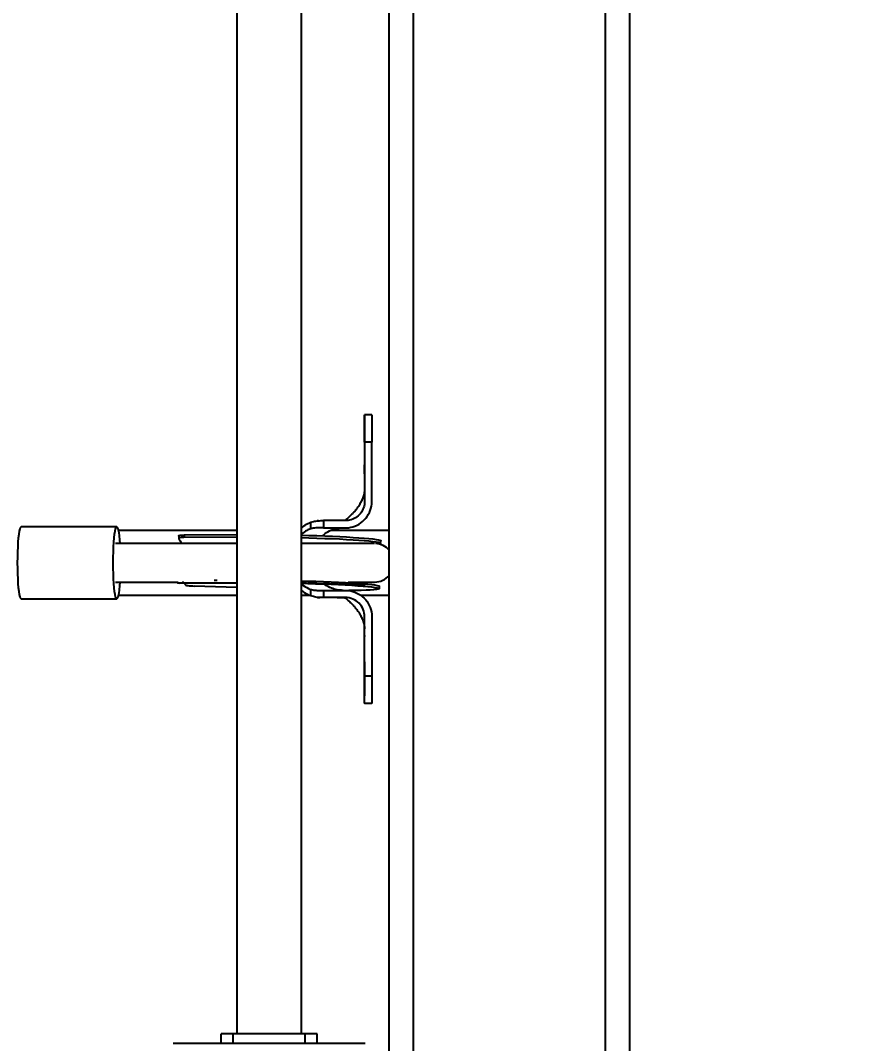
# Model space of a CAD drawing. Header units: millimetres. Extents: x -3362 to 2982, y -2844 to 2289.
# Drawn here: x 1178.7 to 1523.9, y -461.4 to -35.7 of the extents above; entities that cross this region are included whole.
import ezdxf

# ---------------------------------------------------------------- set-up
doc = ezdxf.new("R2010")
doc.units = ezdxf.units.MM
doc.layers.add('DIKOM_ОБЪЕКТ', color=7, linetype='Continuous')
doc.layers.add('DIKOM_РАЗМЕР_ЗОНА', color=7, linetype='Continuous')
doc.styles.add('style1', font='arial.ttf', dxfattribs={"width": 0.8})
doc.dimstyles.new('1-50', dxfattribs={"dimtxt": 300, "dimasz": 200, "dimexe": 100, "dimexo": 0, "dimgap": 100, "dimtad": 1, "dimdec": 0, "dimtxsty": 'style1', "dimcen": 0, "dimclrd": 7, "dimclre": 7, "dimadec": 1, "dimazin": 2, "dimtfac": 1, "dimtdec": 0, "dimtmove": 0, "dimatfit": 3, "dimfxl": 0, "dimlwd": 25, "dimlwe": 18, "dimarcsym": 0})

# ---------------------------------------------------------------- blocks, each defined once
blk = doc.blocks.new('*D0')
at = {"layer": 'Defpoints', "color": 0, "transparency": 16777216}
for p in [(-2617.78, -272.68), (2982.22, -272.68), (2982.22, -2743.66)]:
    blk.add_point(p, dxfattribs=at)
at = {"layer": 'DIKOM_РАЗМЕР_ЗОНА', "color": 7, "lineweight": 18, "transparency": 16777216}
for p, q in [((-2617.78, -272.68), (-2617.78, -2843.66)), ((2982.22, -272.68), (2982.22, -2843.66))]:
    blk.add_line(p, q, dxfattribs=at)
at = {"layer": 'DIKOM_РАЗМЕР_ЗОНА', "color": 7, "lineweight": 25, "transparency": 16777216}
blk.add_line((-2417.78, -2743.66), (2782.22, -2743.66), dxfattribs=at)
at = {"layer": 'DIKOM_РАЗМЕР_ЗОНА', "color": 7, "transparency": 16777216}
for points in [[(-2417.78, -2710.33), (-2417.78, -2777), (-2617.78, -2743.66)], [(2782.22, -2710.33), (2782.22, -2777), (2982.22, -2743.66)]]:
    blk.add_solid(points, dxfattribs=at)
at = {"layer": 'DIKOM_РАЗМЕР_ЗОНА', "color": 0, "transparency": 16777216, "insert": (182.22, -2490.49), "char_height": 300, "attachment_point": 5, "style": 'style1'}
blk.add_mtext('5600', dxfattribs=at)

msp = doc.modelspace()

# ---------------------------------------------------------------- linework, layer by layer
at = {"layer": 'DIKOM_ОБЪЕКТ'}
for p, q in [((1342.22, 638.6), (1342.22, -561.4)), ((1422.22, -561.4), (1422.22, 638.6)), ((1432.22, 638.6), (1432.22, -561.4)), ((1332.22, -471.4), (1332.22, 548.6)), ((1268.72, 534.6), (1268.72, -457.4)), ((1295.72, -457.4), (1295.72, 534.6)), ((1321.97, -199.85), (1321.97, -205.13)), ((1324.97, -199.85), (1321.97, -199.85)), ((1321.97, -206.44), (1321.97, -203.33)), ((1321.97, -206.21), (1321.97, -203.97)), ((1321.97, -211.13), (1321.97, -235.85)), ((1324.97, -211.13), (1321.97, -211.13)), ((1324.97, -235.85), (1324.97, -211.13)), ((1322.67, -242.58), (1323.71, -240.82)), ((1218.8, -246.4), (1179, -246.4)), ((1299.62, -247.23), (1299.62, -244.51)), ((1302.71, -243.93), (1302.14, -243.94)), ((1304.83, -243.85), (1304.83, -246.85)), ((1312.97, -243.85), (1304.83, -243.85)), ((1304.83, -246.85), (1312.97, -246.85)), ((1313.97, -243.85), (1312.97, -243.85)), ((1312.97, -246.85), (1313.97, -246.85)), ((1322, -243.28), (1322.3, -242.95)), ((1268.72, -247.9), (1219.45, -247.9)), ((1244.59, -250.24), (1244.56, -251.28)), ((1246.77, -249.88), (1246.75, -250.87)), ((1268.72, -250.78), (1246.75, -250.87)), ((1268.72, -249.78), (1246.77, -249.88)), ((1332.22, -247.9), (1307.89, -247.9)), ((1268.72, -253.4), (1218.19, -253.4)), ((1245.91, -253.4), (1245.47, -252.75)), ((1326.04, -253.4), (1295.72, -253.4)), ((1328.64, -253.19), (1328.67, -252.19)), ((1218.19, -269.4), (1244.29, -269.4)), ((1244.08, -269.4), (1244.07, -269.73)), ((1244.79, -269.87), (1268.72, -269.77)), ((1246.25, -269.2), (1246.24, -269.85)), ((1268.72, -269.75), (1246.24, -269.85)), ((1247.11, -269.86), (1247.11, -269.91)), ((1268.72, -271.71), (1250.96, -271.05)), ((1260.58, -268.79), (1259.31, -268.79)), ((1315.16, -269.4), (1326.14, -269.4)), ((1328.14, -272.16), (1328.16, -271.16)), ((1179, -276.4), (1218.8, -276.4)), ((1219.45, -274.9), (1268.72, -274.9)), ((1295.72, -274.9), (1299.1, -274.9)), ((1299.62, -275.18), (1299.62, -272.46)), ((1302.34, -275.79), (1303.12, -275.8)), ((1302.62, -275.8), (1303.32, -275.81)), ((1304.83, -272.85), (1304.83, -275.85)), ((1304.83, -272.85), (1312.97, -272.85)), ((1312.97, -275.85), (1304.83, -275.85)), ((1312.97, -272.85), (1313.97, -272.85)), ((1313.97, -275.85), (1312.97, -275.85)), ((1320.38, -274.9), (1332.22, -274.9)), ((1321.97, -308.56), (1321.97, -283.85)), ((1324.97, -283.85), (1324.97, -308.56)), ((1321.97, -307.34), (1321.97, -313.97)), ((1324.97, -308.56), (1321.97, -308.56)), ((1321.97, -308.74), (1321.97, -309.13)), ((1321.97, -314.04), (1321.97, -316.77)), ((1321.97, -319.85), (1324.97, -319.85)), ((1262.22, -461.4), (1262.22, -457.4)), ((1267.22, -457.4), (1262.22, -457.4)), ((1267.22, -461.4), (1267.22, -457.4)), ((1297.22, -457.4), (1267.22, -457.4)), ((1297.22, -461.4), (1297.22, -457.4)), ((1302.22, -457.4), (1297.22, -457.4)), ((1302.22, -461.4), (1302.22, -457.4)), ((1322.22, -461.4), (1242.22, -461.4))]:
    msp.add_line(p, q, dxfattribs=at)
at = {"layer": 'DIKOM_ОБЪЕКТ', "flags": 128}
for points in [[(1177.5, -261.4), (1177.52, -259.11), (1177.57, -256.88), (1177.66, -254.75), (1177.78, -252.77), (1177.92, -251), (1178.09, -249.47), (1178.28, -248.22), (1178.49, -247.28), (1178.71, -246.68), (1178.94, -246.41), (1179, -246.4)], [(1217.31, -261.4), (1217.32, -259.11), (1217.37, -256.88), (1217.46, -254.75), (1217.58, -252.77), (1217.72, -251), (1217.89, -249.47), (1218.08, -248.22), (1218.29, -247.28), (1218.51, -246.68), (1218.74, -246.41), (1218.97, -246.5), (1219.19, -246.94), (1219.41, -247.71), (1219.61, -248.81), (1219.79, -250.2), (1219.95, -251.86), (1220.06, -253.4)], [(1295.72, -249.91), (1298.79, -249.99), (1302.1, -250.09), (1305.36, -250.21), (1308.53, -250.34), (1311.58, -250.48), (1314.46, -250.63), (1317.15, -250.79), (1319.62, -250.96), (1321.84, -251.13), (1323.78, -251.3), (1325.42, -251.48), (1326.74, -251.65), (1327.72, -251.82), (1328.36, -251.98), (1328.65, -252.14), (1328.67, -252.19)], [(1295.72, -250.91), (1298.77, -250.99), (1302.08, -251.09), (1305.33, -251.21), (1308.5, -251.34), (1311.55, -251.48), (1314.43, -251.63), (1317.13, -251.79), (1319.6, -251.96), (1321.81, -252.13), (1323.75, -252.3), (1325.39, -252.48), (1326.71, -252.65), (1327.7, -252.82), (1328.34, -252.98), (1328.63, -253.14), (1328.56, -253.29), (1328.14, -253.43), (1327.55, -253.53)], [(1179, -276.4), (1178.94, -276.39), (1178.71, -276.13), (1178.49, -275.52), (1178.28, -274.58), (1178.09, -273.33), (1177.92, -271.8), (1177.78, -270.03), (1177.66, -268.06), (1177.57, -265.93), (1177.52, -263.69), (1177.5, -261.4)], [(1220.06, -269.4), (1219.95, -270.94), (1219.79, -272.6), (1219.61, -273.99), (1219.41, -275.09), (1219.19, -275.87), (1218.97, -276.3), (1218.74, -276.39), (1218.51, -276.13), (1218.29, -275.52), (1218.08, -274.58), (1217.89, -273.33), (1217.72, -271.8), (1217.58, -270.03), (1217.46, -268.06), (1217.37, -265.93), (1217.32, -263.69), (1217.31, -261.4)], [(1295.72, -268.9), (1298.29, -268.96), (1301.59, -269.07), (1304.85, -269.18), (1308.02, -269.31), (1311.07, -269.45), (1313.95, -269.61), (1316.64, -269.77), (1319.11, -269.93), (1321.33, -270.1), (1323.27, -270.28), (1324.91, -270.45), (1326.23, -270.62), (1327.21, -270.79), (1327.86, -270.96), (1328.14, -271.11), (1328.16, -271.16)], [(1295.72, -269.9), (1298.26, -269.96), (1301.57, -270.07), (1304.83, -270.18), (1307.99, -270.31), (1311.04, -270.45), (1313.93, -270.6), (1316.62, -270.76), (1319.09, -270.93), (1321.3, -271.1), (1323.24, -271.28), (1324.88, -271.45), (1326.2, -271.62), (1327.19, -271.79), (1327.83, -271.96), (1328.12, -272.11), (1328.05, -272.26), (1327.63, -272.4), (1326.86, -272.52), (1325.74, -272.64), (1324.3, -272.73), (1322.54, -272.81), (1320.5, -272.88), (1318.18, -272.92), (1315.63, -272.95), (1315.37, -272.95)], [(1321.95, -291.69), (1321.95, -291.84), (1321.95, -291.98)]]:
    msp.add_lwpolyline(points, dxfattribs=at)
at = {"layer": 'DIKOM_ОБЪЕКТ'}
for centre, start, end in [((1326.14, -261.4), 40.5641, 87.2671), ((1326.14, -261.4), 270, 319.4359), ((1313.97, -283.85), 359.9984, 90.0016)]:
    msp.add_arc(centre, 8, start, end, dxfattribs=at)
for points, knots in [([(1321.97, -211.13), (1321.97, -211.05), (1321.97, -210.63), (1321.97, -208.92), (1321.97, -206.5), (1321.97, -203.97), (1321.97, -202.13), (1321.97, -200.79), (1321.97, -199.98), (1321.97, -199.9), (1321.97, -199.87)], [0, 0, 0, 0, 0.012373, 0.061891, 0.261124, 0.409632, 0.562452, 0.710963, 0.863781, 1, 1, 1, 1]), ([(1324.97, -199.86), (1324.97, -199.91), (1324.97, -200), (1324.97, -200.84), (1324.97, -202.18), (1324.97, -204.05), (1324.97, -206.24), (1324.97, -208.62), (1324.97, -210.29), (1324.97, -211.13)], [0, 0, 0, 0, 0.144053, 0.292534, 0.445322, 0.593808, 0.746593, 0.872017, 1, 1, 1, 1]), ([(1321.97, -205.13), (1321.97, -205.51), (1321.97, -206.29), (1321.97, -207.5), (1321.97, -208.12)], [0, 0, 0, 0, 0.492054, 1, 1, 1, 1]), ([(1321.97, -205.48), (1321.97, -206.6), (1321.97, -208.93), (1321.97, -211.42), (1321.97, -212.72)], [0, 0, 0, 0, 0.478155, 1, 1, 1, 1]), ([(1321.97, -210.74), (1321.97, -211.67), (1321.96, -213.63), (1321.97, -216.14), (1321.97, -217.45)], [0, 0, 0, 0, 0.477471, 1, 1, 1, 1]), ([(1321.97, -224.3), (1321.97, -224.31), (1321.97, -224.38), (1321.97, -224), (1321.96, -223.17), (1321.96, -221.99), (1321.97, -221.07), (1321.97, -220.65)], [0, 0, 0, 0, 0.064249, 0.306794, 0.54933, 0.791887, 1, 1, 1, 1]), ([(1321.97, -230.98), (1321.94, -231.34), (1321.9, -232.04), (1321.42, -233.86), (1320.71, -235.61), (1319.94, -237.03), (1319.24, -238.13), (1318.58, -239.05), (1317.87, -239.93), (1317.01, -240.88), (1315.97, -241.78), (1315.2, -242.66), (1314.51, -243.25), (1313.99, -243.66), (1313.75, -243.75), (1313.69, -243.77), (1313.65, -243.79), (1313.62, -243.8), (1313.59, -243.81), (1313.49, -243.83), (1313.44, -243.83), (1313.38, -243.85), (1313.09, -243.85), (1312.97, -243.85), (1312.93, -243.85)], [0, 0, 0, 0, 0.150023, 0.28511, 0.400987, 0.491057, 0.549652, 0.595438, 0.653438, 0.721436, 0.788231, 0.844911, 0.895823, 0.920025, 0.924451, 0.926116, 0.927579, 0.929024, 0.930601, 0.934412, 0.957289, 0.976121, 0.990799, 1, 1, 1, 1]), ([(1321.95, -230.66), (1321.95, -230.74), (1321.95, -230.89), (1321.95, -231.06), (1321.95, -231.14)], [0, 0, 0, 0, 0.498083, 1, 1, 1, 1]), ([(1321.97, -235.85), (1321.96, -236.07), (1321.93, -237.19), (1321.4, -239.18), (1319.89, -241.46), (1317.7, -243.09), (1315.6, -243.78), (1314.33, -243.83), (1313.97, -243.85)], [0, 0, 0, 0, 0.054136, 0.26833, 0.482532, 0.697282, 0.911982, 1, 1, 1, 1]), ([(1313.97, -246.85), (1314.05, -246.85), (1314.48, -246.84), (1316.14, -246.72), (1318.9, -245.92), (1321.97, -243.7), (1324.11, -240.61), (1324.9, -237.81), (1324.96, -236.21), (1324.97, -235.85)], [0, 0, 0, 0, 0.014813, 0.074109, 0.290037, 0.505966, 0.720945, 0.936001, 1, 1, 1, 1]), ([(1295.72, -246.8), (1296.02, -246.54), (1296.98, -245.69), (1298.36, -244.99), (1299.4, -244.59), (1299.62, -244.51)], [0, 0, 0, 0, 0.260153, 0.848537, 1, 1, 1, 1]), ([(1299.62, -244.51), (1300.28, -244.32), (1301.62, -243.92), (1303.03, -243.87), (1303.75, -243.85)], [0, 0, 0, 0, 0.491615, 1, 1, 1, 1]), ([(1304.83, -246.85), (1304.74, -246.85), (1304.32, -246.85), (1303.24, -246.86), (1301.56, -246.79), (1300.27, -247.08), (1299.62, -247.23)], [0, 0, 0, 0, 0.04834, 0.241898, 0.617089, 1, 1, 1, 1]), ([(1303.75, -243.85), (1303.84, -243.85), (1304.2, -243.85), (1304.56, -243.85), (1304.83, -243.85)], [0, 0, 0, 0, 0.256317, 1, 1, 1, 1]), ([(1304.39, -250.18), (1304.74, -249.85), (1305.79, -248.87), (1307.93, -247.77), (1310.2, -247.08), (1311.81, -246.89), (1312.58, -246.85), (1312.88, -246.85), (1312.98, -246.85)], [0, 0, 0, 0, 0.153151, 0.45303, 0.754289, 0.900757, 0.967881, 1, 1, 1, 1]), ([(1322.26, -243.07), (1322.31, -243.01), (1322.42, -242.89), (1322.51, -242.78), (1322.55, -242.73)], [0, 0, 0, 0, 0.500188, 1, 1, 1, 1]), ([(1244.59, -250.24), (1244.59, -250.24), (1244.52, -250.07), (1244.81, -249.99), (1245.5, -249.88), (1246.34, -249.88), (1246.77, -249.88)], [0, 0, 0, 0, 0.005863, 0.331139, 0.66036, 1, 1, 1, 1]), ([(1246.75, -250.87), (1246.31, -250.88), (1245.45, -250.89), (1244.7, -250.97), (1244.48, -251.26), (1244.76, -251.82), (1245.23, -252.43), (1245.47, -252.75)], [0, 0, 0, 0, 0.203171, 0.406425, 0.606935, 0.797534, 1, 1, 1, 1]), ([(1299.62, -247.23), (1299.03, -247.44), (1297.59, -247.94), (1296.42, -248.94), (1295.72, -249.54)], [0, 0, 0, 0, 0.405675, 1, 1, 1, 1]), ([(1246.24, -269.85), (1245.81, -269.85), (1244.95, -269.86), (1244.19, -269.89), (1244.12, -269.78), (1244.09, -269.73)], [0, 0, 0, 0, 0.346213, 0.692522, 1, 1, 1, 1]), ([(1247.16, -269.91), (1247.14, -269.99), (1247.07, -270.34), (1247.45, -270.65), (1248.31, -270.9), (1249.53, -270.99), (1250.5, -271.03), (1250.96, -271.05)], [0, 0, 0, 0, 0.079854, 0.322968, 0.553383, 0.788726, 1, 1, 1, 1]), ([(1295.72, -269.73), (1295.91, -269.73), (1297.1, -269.76), (1300.21, -269.83), (1304.83, -269.97), (1309.73, -270.14), (1313.79, -270.3), (1316.98, -270.43), (1319.36, -270.52), (1320.96, -270.55), (1321.98, -270.56), (1322.17, -270.45), (1322.24, -270.39)], [0, 0, 0, 0, 0.015343, 0.095892, 0.248608, 0.390356, 0.521091, 0.640803, 0.749551, 0.84746, 0.934722, 1, 1, 1, 1]), ([(1295.72, -270.24), (1296.65, -270.95), (1297.86, -271.88), (1299.28, -272.35), (1299.62, -272.46)], [0, 0, 0, 0, 0.765766, 1, 1, 1, 1]), ([(1313.02, -272.85), (1312.59, -272.84), (1311.74, -272.82), (1310.49, -272.63), (1309.28, -272.34), (1307.59, -271.73), (1306.05, -271.01), (1305.13, -270.16), (1304.92, -269.97)], [0, 0, 0, 0, 0.145837, 0.29078, 0.432328, 0.57017, 0.905332, 1, 1, 1, 1]), ([(1323.35, -269.82), (1323.36, -269.78), (1323.38, -269.72), (1323.12, -269.49), (1323.01, -269.4)], [0, 0, 0, 0, 0.594367, 1, 1, 1, 1]), ([(1299.62, -275.18), (1299.18, -275.01), (1297.75, -274.47), (1296.55, -273.51), (1295.72, -272.84)], [0, 0, 0, 0, 0.30779, 1, 1, 1, 1]), ([(1299.62, -272.46), (1299.7, -272.49), (1300.1, -272.6), (1300.85, -272.75), (1301.69, -272.84), (1302.87, -272.85), (1303.86, -272.85), (1304.69, -272.85), (1304.83, -272.85)], [0, 0, 0, 0, 0.048371, 0.242054, 0.435724, 0.532441, 0.919395, 1, 1, 1, 1]), ([(1303.74, -275.85), (1303.05, -275.82), (1301.64, -275.78), (1300.3, -275.38), (1299.62, -275.18)], [0, 0, 0, 0, 0.492158, 1, 1, 1, 1]), ([(1304.83, -275.85), (1304.74, -275.85), (1304.38, -275.85), (1304.02, -275.85), (1303.75, -275.85)], [0, 0, 0, 0, 0.256194, 1, 1, 1, 1]), ([(1310.66, -275.85), (1310.62, -275.85), (1310.54, -275.85), (1310.72, -275.85), (1311.38, -275.85), (1312.11, -275.85), (1312.66, -275.85), (1313.16, -275.85), (1313.43, -275.85), (1313.5, -275.87), (1313.54, -275.87), (1313.61, -275.89), (1313.64, -275.9), (1313.67, -275.91), (1313.71, -275.93), (1313.77, -275.95), (1314.01, -276.05), (1314.51, -276.45), (1315.24, -277.09), (1316.08, -278.01), (1317.11, -278.94), (1317.97, -279.88), (1318.63, -280.71), (1319.25, -281.58), (1319.94, -282.67), (1320.72, -284.11), (1321.43, -285.87), (1321.9, -287.72), (1321.95, -288.44), (1321.97, -288.82)], [0, 0, 0, 0, 0.038804, 0.073968, 0.124839, 0.17222, 0.205994, 0.227859, 0.241699, 0.254338, 0.268537, 0.271439, 0.272632, 0.273736, 0.274875, 0.276184, 0.279636, 0.298262, 0.337812, 0.388345, 0.446678, 0.49411, 0.533655, 0.56793, 0.614047, 0.68494, 0.7761, 0.882282, 1, 1, 1, 1]), ([(1313.97, -272.85), (1314.05, -272.85), (1314.48, -272.85), (1316.13, -272.97), (1318.88, -273.77), (1321.94, -275.96), (1324.09, -279.04), (1324.9, -281.85), (1324.95, -283.46), (1324.97, -283.85)], [0, 0, 0, 0, 0.014812, 0.074105, 0.288779, 0.503452, 0.718037, 0.933084, 1, 1, 1, 1]), ([(1321.97, -299.07), (1321.97, -299.02), (1321.97, -298.47), (1321.96, -297.49), (1321.96, -296.3), (1321.97, -295.58), (1321.97, -295.27), (1321.97, -295.36), (1321.97, -295.36)], [0, 0, 0, 0, 0.022151, 0.263629, 0.505077, 0.746536, 0.987998, 1, 1, 1, 1]), ([(1321.97, -302.53), (1321.97, -303.83), (1321.96, -306.33), (1321.97, -308.28), (1321.97, -309.22)], [0, 0, 0, 0, 0.522451, 1, 1, 1, 1]), ([(1321.97, -319.83), (1321.97, -319.83), (1321.97, -319.93), (1321.97, -319.57), (1321.97, -318.72), (1321.97, -317.28), (1321.97, -315.34), (1321.97, -312.57), (1321.97, -310.07), (1321.97, -308.56)], [0, 0, 0, 0, 0.012296, 0.165144, 0.313683, 0.466533, 0.615071, 0.767915, 1, 1, 1, 1]), ([(1324.97, -308.56), (1324.97, -308.64), (1324.97, -309.02), (1324.97, -310.6), (1324.97, -312.92), (1324.97, -315.44), (1324.97, -317.33), (1324.97, -318.77), (1324.97, -319.59), (1324.97, -319.93), (1324.97, -319.84), (1324.97, -319.83)], [0, 0, 0, 0, 0.011393, 0.056976, 0.240205, 0.388692, 0.541488, 0.689979, 0.842775, 0.991264, 1, 1, 1, 1])]:
    msp.add_open_spline(points, degree=3, knots=knots, dxfattribs=at)

# ---------------------------------------------------------------- dimensions: what is measured, and where the dimension line sits
at = {"layer": 'DIKOM_РАЗМЕР_ЗОНА'}
dim = msp.add_linear_dim(base=(2982.22, -2743.66), p1=(-2617.78, -272.68), p2=(2982.22, -272.68), dimstyle='1-50', dxfattribs=at)
dim.commit()
dim.dimension.update_dxf_attribs({"geometry": '*D0', "text_midpoint": (182.22, -2743.66), "dimtype": 160})

doc.saveas('drawing.dxf')
